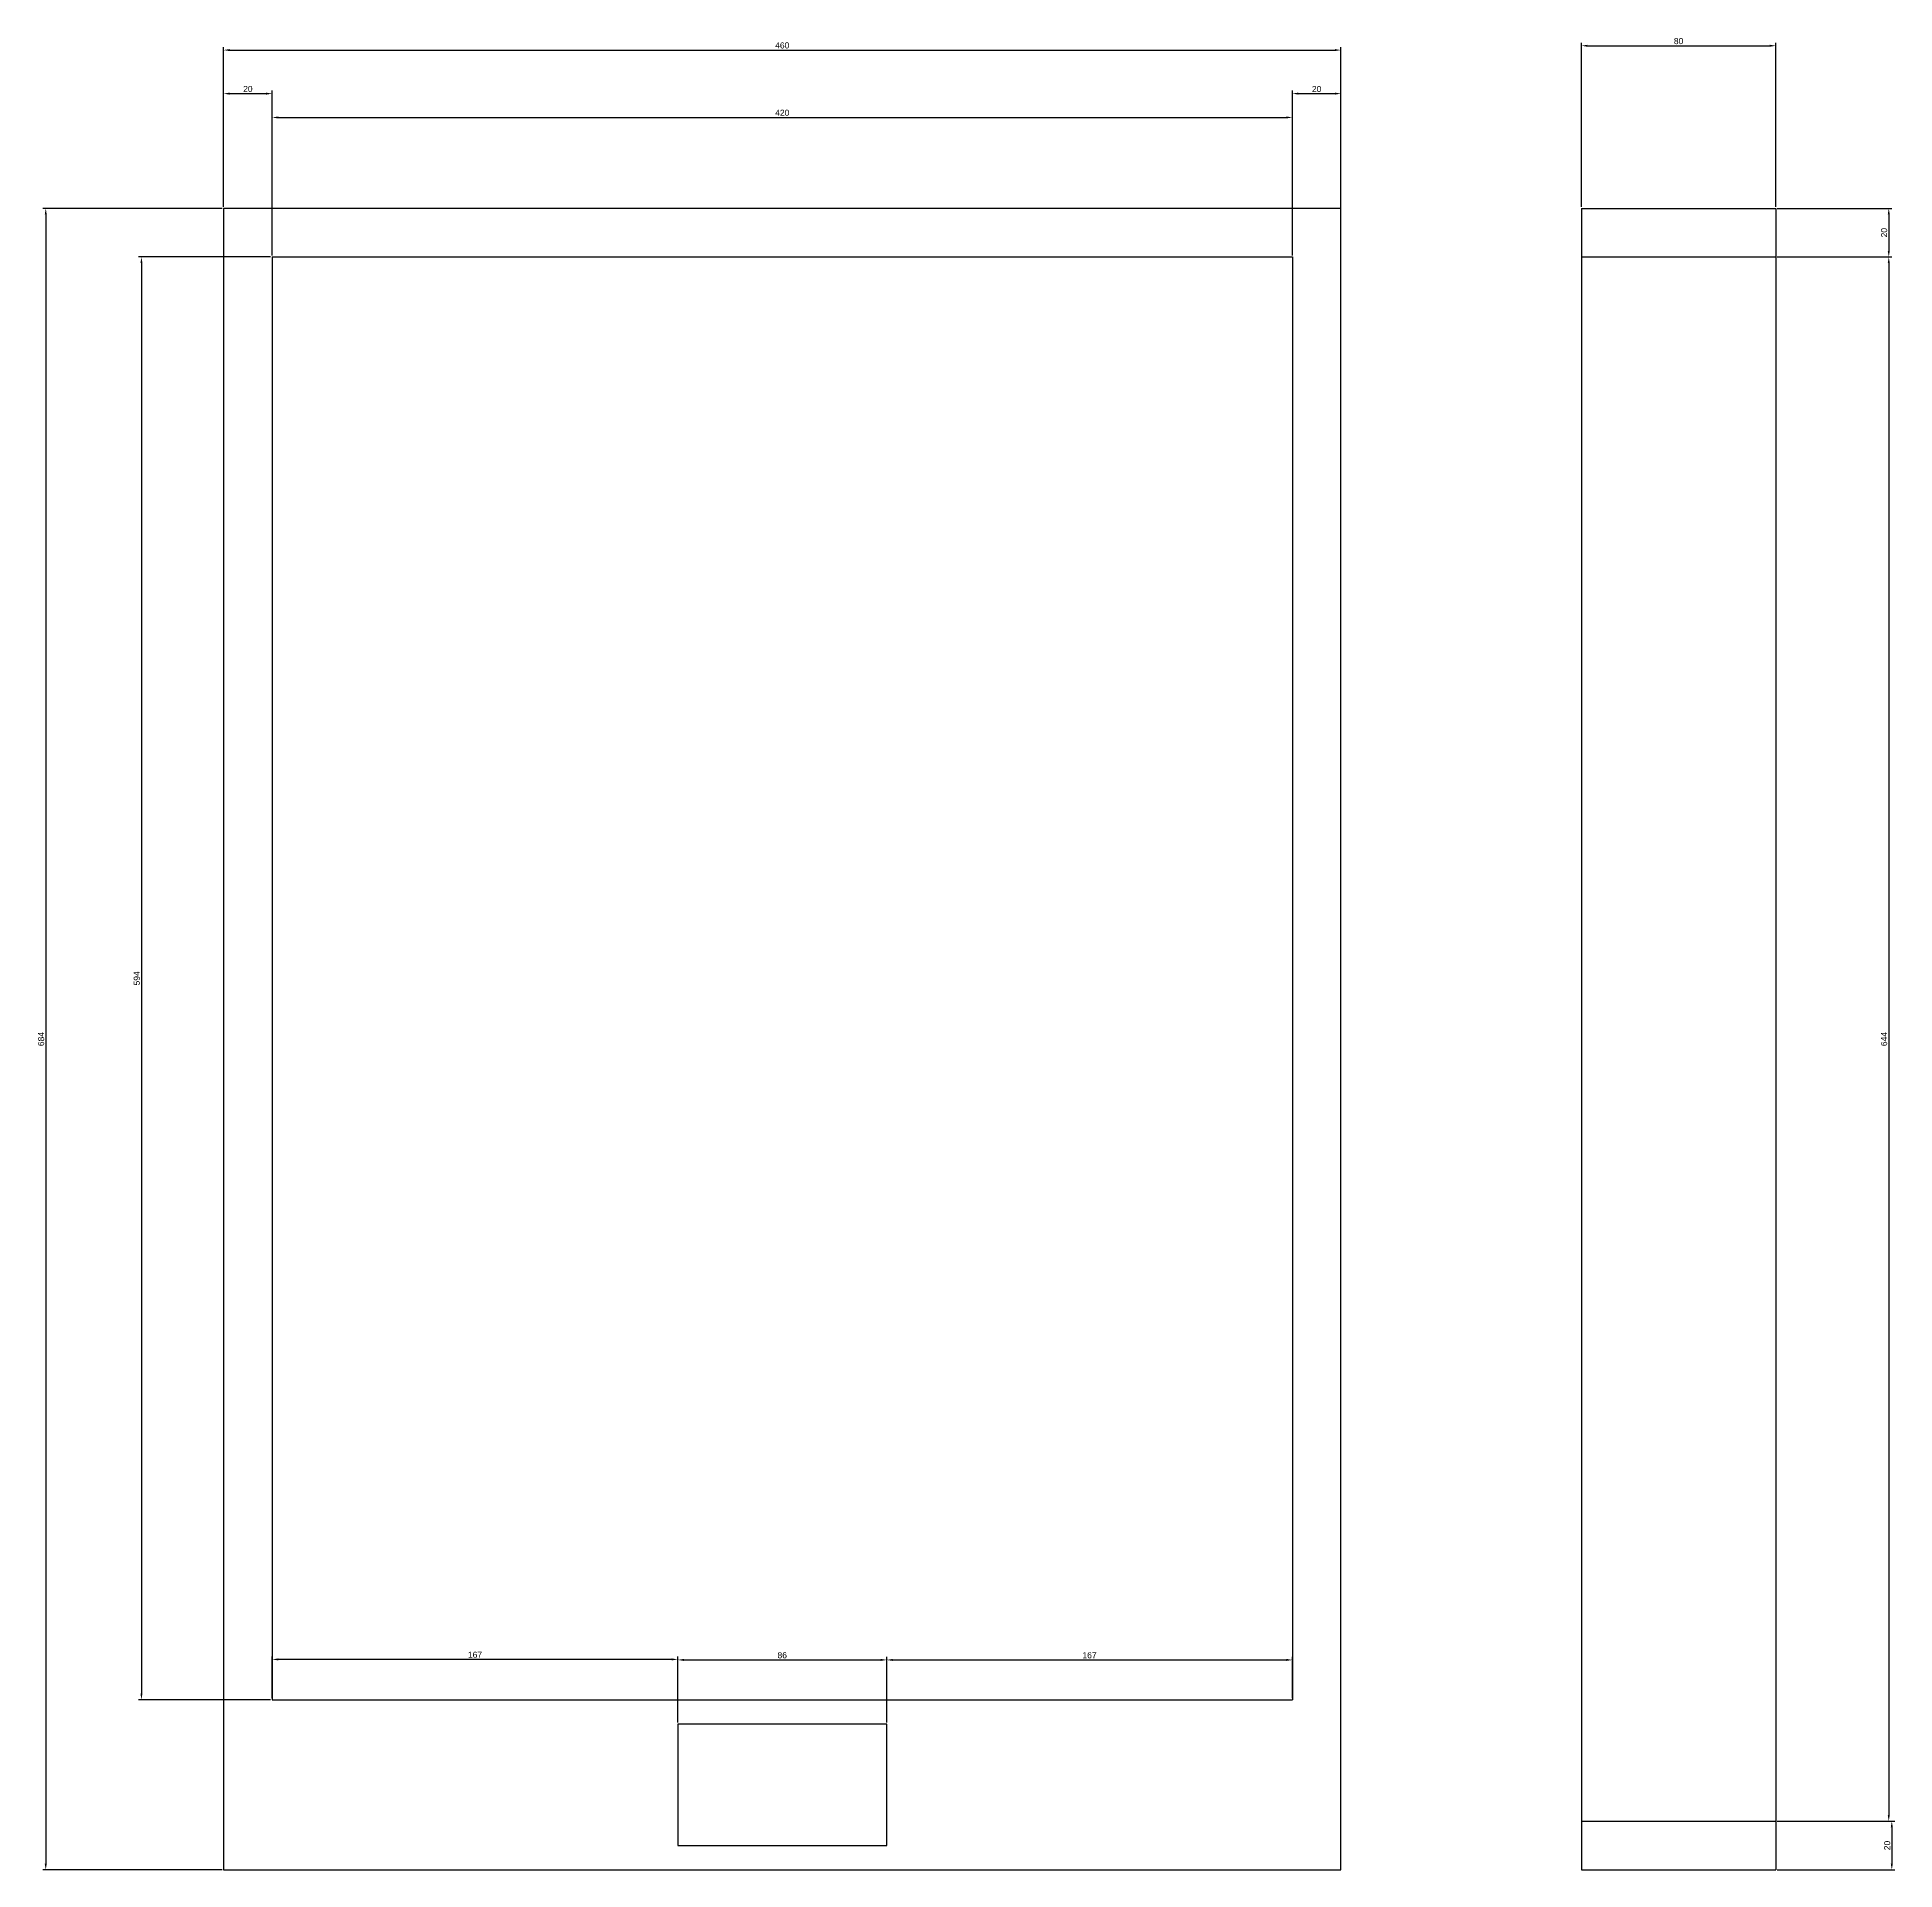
# Model space of a CAD drawing. Header units: millimetres. Extents: x 80 to 844, y 102 to 857.
import ezdxf

# ---------------------------------------------------------------- set-up
doc = ezdxf.new("R2010")
doc.units = ezdxf.units.MM
doc.layers.add('quote', color=4, linetype='Continuous')
doc.styles.get("Standard").update_dxf_attribs({"font": 'arial.ttf'})
doc.dimstyles.new('ISO-25', dxfattribs={"dimtxt": 2.5, "dimasz": 2.5, "dimexe": 1.25, "dimexo": 0.625, "dimtad": 1, "dimtxsty": 'Standard', "dimcen": 2.5, "dimadec": 0, "dimazin": 0, "dimtfac": 1, "dimtmove": 0, "dimatfit": 3, "dimfxl": 1, "dimarcsym": 0})

# ---------------------------------------------------------------- blocks, each defined once
blk = doc.blocks.new('*D2')
at = {"layer": 'Defpoints', "color": 0, "transparency": 16777216}
for p in [(596.28, 823.83), (176.28, 766.4), (596.28, 766.4)]:
    blk.add_point(p, dxfattribs=at)
at = {"layer": 'quote', "color": 0, "lineweight": -2, "transparency": 16777216}
for p, q in [((176.28, 767.02), (176.28, 825.08)), ((178.78, 823.83), (593.78, 823.83)), ((596.28, 767.02), (596.28, 825.08))]:
    blk.add_line(p, q, dxfattribs=at)
at = {"layer": 'quote', "color": 0, "transparency": 16777216}
for points in [[(178.78, 824.25), (178.78, 823.42), (176.28, 823.83)], [(593.78, 824.25), (593.78, 823.42), (596.28, 823.83)]]:
    blk.add_solid(points, dxfattribs=at)
at = {"layer": 'quote', "color": 0, "transparency": 16777216, "insert": (386.28, 825.74), "char_height": 2.5, "attachment_point": 5}
blk.add_mtext('420', dxfattribs=at)
blk = doc.blocks.new('*D3')
at = {"layer": 'Defpoints', "color": 0, "transparency": 16777216}
for p in [(176.28, 833.64), (156.28, 786.4), (176.28, 786.4)]:
    blk.add_point(p, dxfattribs=at)
at = {"layer": 'quote', "color": 0, "lineweight": -2, "transparency": 16777216}
for p, q in [((156.28, 787.02), (156.28, 834.89)), ((158.78, 833.64), (173.78, 833.64)), ((176.28, 787.02), (176.28, 834.89))]:
    blk.add_line(p, q, dxfattribs=at)
at = {"layer": 'quote', "color": 0, "transparency": 16777216}
for points in [[(158.78, 834.06), (158.78, 833.22), (156.28, 833.64)], [(173.78, 834.06), (173.78, 833.22), (176.28, 833.64)]]:
    blk.add_solid(points, dxfattribs=at)
at = {"layer": 'quote', "color": 0, "transparency": 16777216, "insert": (166.28, 835.54), "char_height": 2.5, "attachment_point": 5}
blk.add_mtext('20', dxfattribs=at)
blk = doc.blocks.new('*D6')
at = {"layer": 'Defpoints', "color": 0, "transparency": 16777216}
for p in [(616.28, 851.57), (156.28, 786.4), (616.28, 786.36)]:
    blk.add_point(p, dxfattribs=at)
at = {"layer": 'quote', "color": 0, "lineweight": -2, "transparency": 16777216}
for p, q in [((156.28, 787.02), (156.28, 852.82)), ((158.78, 851.57), (613.78, 851.57)), ((616.28, 786.99), (616.28, 852.82))]:
    blk.add_line(p, q, dxfattribs=at)
at = {"layer": 'quote', "color": 0, "transparency": 16777216}
for points in [[(158.78, 851.99), (158.78, 851.15), (156.28, 851.57)], [(613.78, 851.99), (613.78, 851.15), (616.28, 851.57)]]:
    blk.add_solid(points, dxfattribs=at)
at = {"layer": 'quote', "color": 0, "transparency": 16777216, "insert": (386.28, 853.47), "char_height": 2.5, "attachment_point": 5}
blk.add_mtext('460', dxfattribs=at)
blk = doc.blocks.new('*D7')
at = {"layer": 'Defpoints', "color": 0, "transparency": 16777216}
for p in [(616.28, 833.64), (596.28, 766.4), (616.28, 766.4)]:
    blk.add_point(p, dxfattribs=at)
at = {"layer": 'quote', "color": 0, "lineweight": -2, "transparency": 16777216}
for p, q in [((596.28, 767.02), (596.28, 834.89)), ((598.78, 833.64), (613.78, 833.64)), ((616.28, 767.02), (616.28, 834.89))]:
    blk.add_line(p, q, dxfattribs=at)
at = {"layer": 'quote', "color": 0, "transparency": 16777216}
for points in [[(598.78, 834.06), (598.78, 833.22), (596.28, 833.64)], [(613.78, 834.06), (613.78, 833.22), (616.28, 833.64)]]:
    blk.add_solid(points, dxfattribs=at)
at = {"layer": 'quote', "color": 0, "transparency": 16777216, "insert": (606.28, 835.54), "char_height": 2.5, "attachment_point": 5}
blk.add_mtext('20', dxfattribs=at)
blk = doc.blocks.new('*D8')
at = {"layer": 'Defpoints', "color": 0, "transparency": 16777216}
for p in [(156.28, 786.4), (83.08, 102.4), (156.28, 102.4)]:
    blk.add_point(p, dxfattribs=at)
at = {"layer": 'quote', "color": 0, "lineweight": -2, "transparency": 16777216}
for p, q in [((155.66, 786.4), (81.83, 786.4)), ((83.08, 783.9), (83.08, 104.9)), ((155.66, 102.4), (81.83, 102.4))]:
    blk.add_line(p, q, dxfattribs=at)
at = {"layer": 'quote', "color": 0, "transparency": 16777216}
for points in [[(82.66, 783.9), (83.49, 783.9), (83.08, 786.4)], [(82.66, 104.9), (83.49, 104.9), (83.08, 102.4)]]:
    blk.add_solid(points, dxfattribs=at)
at = {"layer": 'quote', "color": 0, "transparency": 16777216, "insert": (81.18, 444.4), "char_height": 2.5, "attachment_point": 5, "rotation": 90}
blk.add_mtext('684', dxfattribs=at)
blk = doc.blocks.new('*D9')
at = {"layer": 'Defpoints', "color": 0, "transparency": 16777216}
for p in [(176.28, 766.4), (122.46, 172.4), (176.28, 172.4)]:
    blk.add_point(p, dxfattribs=at)
at = {"layer": 'quote', "color": 0, "lineweight": -2, "transparency": 16777216}
for p, q in [((175.66, 766.4), (121.21, 766.4)), ((122.46, 763.9), (122.46, 174.9)), ((175.66, 172.4), (121.21, 172.4))]:
    blk.add_line(p, q, dxfattribs=at)
at = {"layer": 'quote', "color": 0, "transparency": 16777216}
for points in [[(122.05, 763.9), (122.88, 763.9), (122.46, 766.4)], [(122.05, 174.9), (122.88, 174.9), (122.46, 172.4)]]:
    blk.add_solid(points, dxfattribs=at)
at = {"layer": 'quote', "color": 0, "transparency": 16777216, "insert": (120.56, 469.4), "char_height": 2.5, "attachment_point": 5, "rotation": 90}
blk.add_mtext('594', dxfattribs=at)
blk = doc.blocks.new('*D10')
at = {"layer": 'Defpoints', "color": 0, "transparency": 16777216}
for p in [(176.28, 189), (176.28, 172.4), (343.28, 162.4)]:
    blk.add_point(p, dxfattribs=at)
at = {"layer": 'quote', "color": 0, "lineweight": -2, "transparency": 16777216}
for p, q in [((176.28, 173.02), (176.28, 190.25)), ((340.78, 189), (178.78, 189)), ((343.28, 163.02), (343.28, 190.25))]:
    blk.add_line(p, q, dxfattribs=at)
at = {"layer": 'quote', "color": 0, "transparency": 16777216}
for points in [[(178.78, 189.42), (178.78, 188.58), (176.28, 189)], [(340.78, 189.42), (340.78, 188.58), (343.28, 189)]]:
    blk.add_solid(points, dxfattribs=at)
at = {"layer": 'quote', "color": 0, "transparency": 16777216, "insert": (259.78, 190.9), "char_height": 2.5, "attachment_point": 5}
blk.add_mtext('167', dxfattribs=at)
blk = doc.blocks.new('*D11')
at = {"layer": 'Defpoints', "color": 0, "transparency": 16777216}
for p in [(596.28, 188.79), (596.28, 172.4), (429.28, 162.4)]:
    blk.add_point(p, dxfattribs=at)
at = {"layer": 'quote', "color": 0, "lineweight": -2, "transparency": 16777216}
for p, q in [((429.28, 163.02), (429.28, 190.04)), ((431.78, 188.79), (593.78, 188.79)), ((596.28, 173.02), (596.28, 190.04))]:
    blk.add_line(p, q, dxfattribs=at)
at = {"layer": 'quote', "color": 0, "transparency": 16777216}
for points in [[(431.78, 189.21), (431.78, 188.37), (429.28, 188.79)], [(593.78, 189.21), (593.78, 188.37), (596.28, 188.79)]]:
    blk.add_solid(points, dxfattribs=at)
at = {"layer": 'quote', "color": 0, "transparency": 16777216, "insert": (512.78, 190.69), "char_height": 2.5, "attachment_point": 5}
blk.add_mtext('167', dxfattribs=at)
blk = doc.blocks.new('*D12')
at = {"layer": 'Defpoints', "color": 0, "transparency": 16777216}
for p in [(429.28, 188.79), (343.28, 162.4), (429.28, 162.4)]:
    blk.add_point(p, dxfattribs=at)
at = {"layer": 'quote', "color": 0, "lineweight": -2, "transparency": 16777216}
for p, q in [((343.28, 163.02), (343.28, 190.04)), ((345.78, 188.79), (426.78, 188.79)), ((429.28, 163.02), (429.28, 190.04))]:
    blk.add_line(p, q, dxfattribs=at)
at = {"layer": 'quote', "color": 0, "transparency": 16777216}
for points in [[(345.78, 189.21), (345.78, 188.37), (343.28, 188.79)], [(426.78, 189.21), (426.78, 188.37), (429.28, 188.79)]]:
    blk.add_solid(points, dxfattribs=at)
at = {"layer": 'quote', "color": 0, "transparency": 16777216, "insert": (386.28, 190.69), "char_height": 2.5, "attachment_point": 5}
blk.add_mtext('86', dxfattribs=at)
blk = doc.blocks.new('*D13')
at = {"layer": 'Defpoints', "color": 0, "transparency": 16777216}
for p in [(795.28, 786.4), (795.28, 766.4), (841.81, 766.4)]:
    blk.add_point(p, dxfattribs=at)
at = {"layer": 'quote', "color": 0, "lineweight": -2, "transparency": 16777216}
for p, q in [((795.91, 786.4), (843.06, 786.4)), ((841.81, 783.9), (841.81, 768.9)), ((795.91, 766.4), (843.06, 766.4))]:
    blk.add_line(p, q, dxfattribs=at)
at = {"layer": 'quote', "color": 0, "transparency": 16777216}
for points in [[(841.4, 783.9), (842.23, 783.9), (841.81, 786.4)], [(841.4, 768.9), (842.23, 768.9), (841.81, 766.4)]]:
    blk.add_solid(points, dxfattribs=at)
at = {"layer": 'quote', "color": 0, "transparency": 16777216, "insert": (839.91, 776.4), "char_height": 2.5, "attachment_point": 5, "rotation": 90}
blk.add_mtext('20', dxfattribs=at)
blk = doc.blocks.new('*D14')
at = {"layer": 'Defpoints', "color": 0, "transparency": 16777216}
for p in [(795.28, 766.4), (795.28, 122.4), (841.81, 122.4)]:
    blk.add_point(p, dxfattribs=at)
at = {"layer": 'quote', "color": 0, "lineweight": -2, "transparency": 16777216}
for p, q in [((795.91, 766.4), (843.06, 766.4)), ((841.81, 763.9), (841.81, 124.9)), ((795.91, 122.4), (843.06, 122.4))]:
    blk.add_line(p, q, dxfattribs=at)
at = {"layer": 'quote', "color": 0, "transparency": 16777216}
for points in [[(841.4, 763.9), (842.23, 763.9), (841.81, 766.4)], [(841.4, 124.9), (842.23, 124.9), (841.81, 122.4)]]:
    blk.add_solid(points, dxfattribs=at)
at = {"layer": 'quote', "color": 0, "transparency": 16777216, "insert": (839.91, 444.4), "char_height": 2.5, "attachment_point": 5, "rotation": 90}
blk.add_mtext('644', dxfattribs=at)
blk = doc.blocks.new('*D15')
at = {"layer": 'Defpoints', "color": 0, "transparency": 16777216}
for p in [(795.28, 122.4), (795.28, 102.4), (843.06, 102.4)]:
    blk.add_point(p, dxfattribs=at)
at = {"layer": 'quote', "color": 0, "lineweight": -2, "transparency": 16777216}
for p, q in [((795.91, 122.4), (844.31, 122.4)), ((843.06, 119.9), (843.06, 104.9)), ((795.91, 102.4), (844.31, 102.4))]:
    blk.add_line(p, q, dxfattribs=at)
at = {"layer": 'quote', "color": 0, "transparency": 16777216}
for points in [[(842.65, 119.9), (843.48, 119.9), (843.06, 122.4)], [(842.65, 104.9), (843.48, 104.9), (843.06, 102.4)]]:
    blk.add_solid(points, dxfattribs=at)
at = {"layer": 'quote', "color": 0, "transparency": 16777216, "insert": (841.16, 112.4), "char_height": 2.5, "attachment_point": 5, "rotation": 90}
blk.add_mtext('20', dxfattribs=at)
blk = doc.blocks.new('*D16')
at = {"layer": 'Defpoints', "color": 0, "transparency": 16777216}
for p in [(795.28, 853.35), (715.28, 786.4), (795.28, 786.4)]:
    blk.add_point(p, dxfattribs=at)
at = {"layer": 'quote', "color": 0, "lineweight": -2, "transparency": 16777216}
for p, q in [((715.28, 787.02), (715.28, 854.6)), ((717.78, 853.35), (792.78, 853.35)), ((795.28, 787.02), (795.28, 854.6))]:
    blk.add_line(p, q, dxfattribs=at)
at = {"layer": 'quote', "color": 0, "transparency": 16777216}
for points in [[(717.78, 853.77), (717.78, 852.93), (715.28, 853.35)], [(792.78, 853.77), (792.78, 852.93), (795.28, 853.35)]]:
    blk.add_solid(points, dxfattribs=at)
at = {"layer": 'quote', "color": 0, "transparency": 16777216, "insert": (755.28, 855.25), "char_height": 2.5, "attachment_point": 5}
blk.add_mtext('80', dxfattribs=at)

msp = doc.modelspace()

# ---------------------------------------------------------------- linework, layer by layer
for p, q in [((616.281, 786.364), (156.282, 786.397)), ((156.282, 786.397), (156.282, 102.397)), ((616.281, 102.364), (616.281, 786.364)), ((715.282, 786.397), (715.282, 102.397)), ((715.282, 786.397), (795.282, 786.397)), ((795.282, 786.397), (795.282, 102.397)), ((176.282, 766.397), (596.282, 766.397)), ((176.282, 766.397), (176.282, 172.397)), ((596.282, 766.397), (596.282, 172.397)), ((715.282, 766.397), (795.282, 766.397)), ((176.282, 172.397), (596.282, 172.397)), ((596.282, 172.397), (596.282, 172.397)), ((429.282, 162.397), (343.282, 162.397)), ((343.282, 162.397), (343.282, 112.397)), ((429.282, 112.397), (429.282, 162.397)), ((715.282, 122.397), (795.282, 122.397)), ((343.282, 112.397), (429.282, 112.397)), ((156.282, 102.397), (616.281, 102.364)), ((715.282, 102.397), (795.282, 102.397))]:
    msp.add_line(p, q)

# ---------------------------------------------------------------- dimensions: what is measured, and where the dimension line sits
at = {"layer": 'quote'}
for base, p1, p2, picture, middle in [((795.282, 853.35), (715.282, 786.397), (795.282, 786.397), '*D16', (755.282, 855.252)), ((616.281, 851.569), (156.282, 786.397), (616.281, 786.364), '*D6', (386.281, 853.47)), ((176.282, 833.64), (156.282, 786.397), (176.282, 786.397), '*D3', (166.282, 835.542)), ((616.281, 833.64), (596.282, 766.397), (616.281, 766.397), '*D7', (606.281, 835.542)), ((596.282, 823.834), (176.282, 766.397), (596.282, 766.397), '*D2', (386.282, 825.735)), ((176.282, 189), (343.282, 162.397), (176.282, 172.397), '*D10', (259.782, 190.901)), ((429.282, 188.791), (343.282, 162.397), (429.282, 162.397), '*D12', (386.282, 190.693)), ((596.282, 188.791), (429.282, 162.397), (596.282, 172.397), '*D11', (512.782, 190.693))]:
    dim = msp.add_linear_dim(base=base, p1=p1, p2=p2, dimstyle='ISO-25', dxfattribs=at)
    dim.commit()
    dim.dimension.update_dxf_attribs({"geometry": picture, "text_midpoint": middle})
for base, p1, p2, picture, middle in [((83.077, 102.397), (156.282, 786.397), (156.282, 102.397), '*D8', (81.175, 444.397)), ((841.813, 766.397), (795.282, 786.397), (795.282, 766.397), '*D13', (839.912, 776.397)), ((122.463, 172.397), (176.282, 766.397), (176.282, 172.397), '*D9', (120.562, 469.397)), ((841.813, 122.397), (795.282, 766.397), (795.282, 122.397), '*D14', (839.912, 444.397)), ((843.063, 102.397), (795.282, 122.397), (795.282, 102.397), '*D15', (841.162, 112.397))]:
    dim = msp.add_linear_dim(base=base, p1=p1, p2=p2, angle=90, dimstyle='ISO-25', dxfattribs=at)
    dim.commit()
    dim.dimension.update_dxf_attribs({"geometry": picture, "text_midpoint": middle})

doc.saveas('drawing.dxf')
